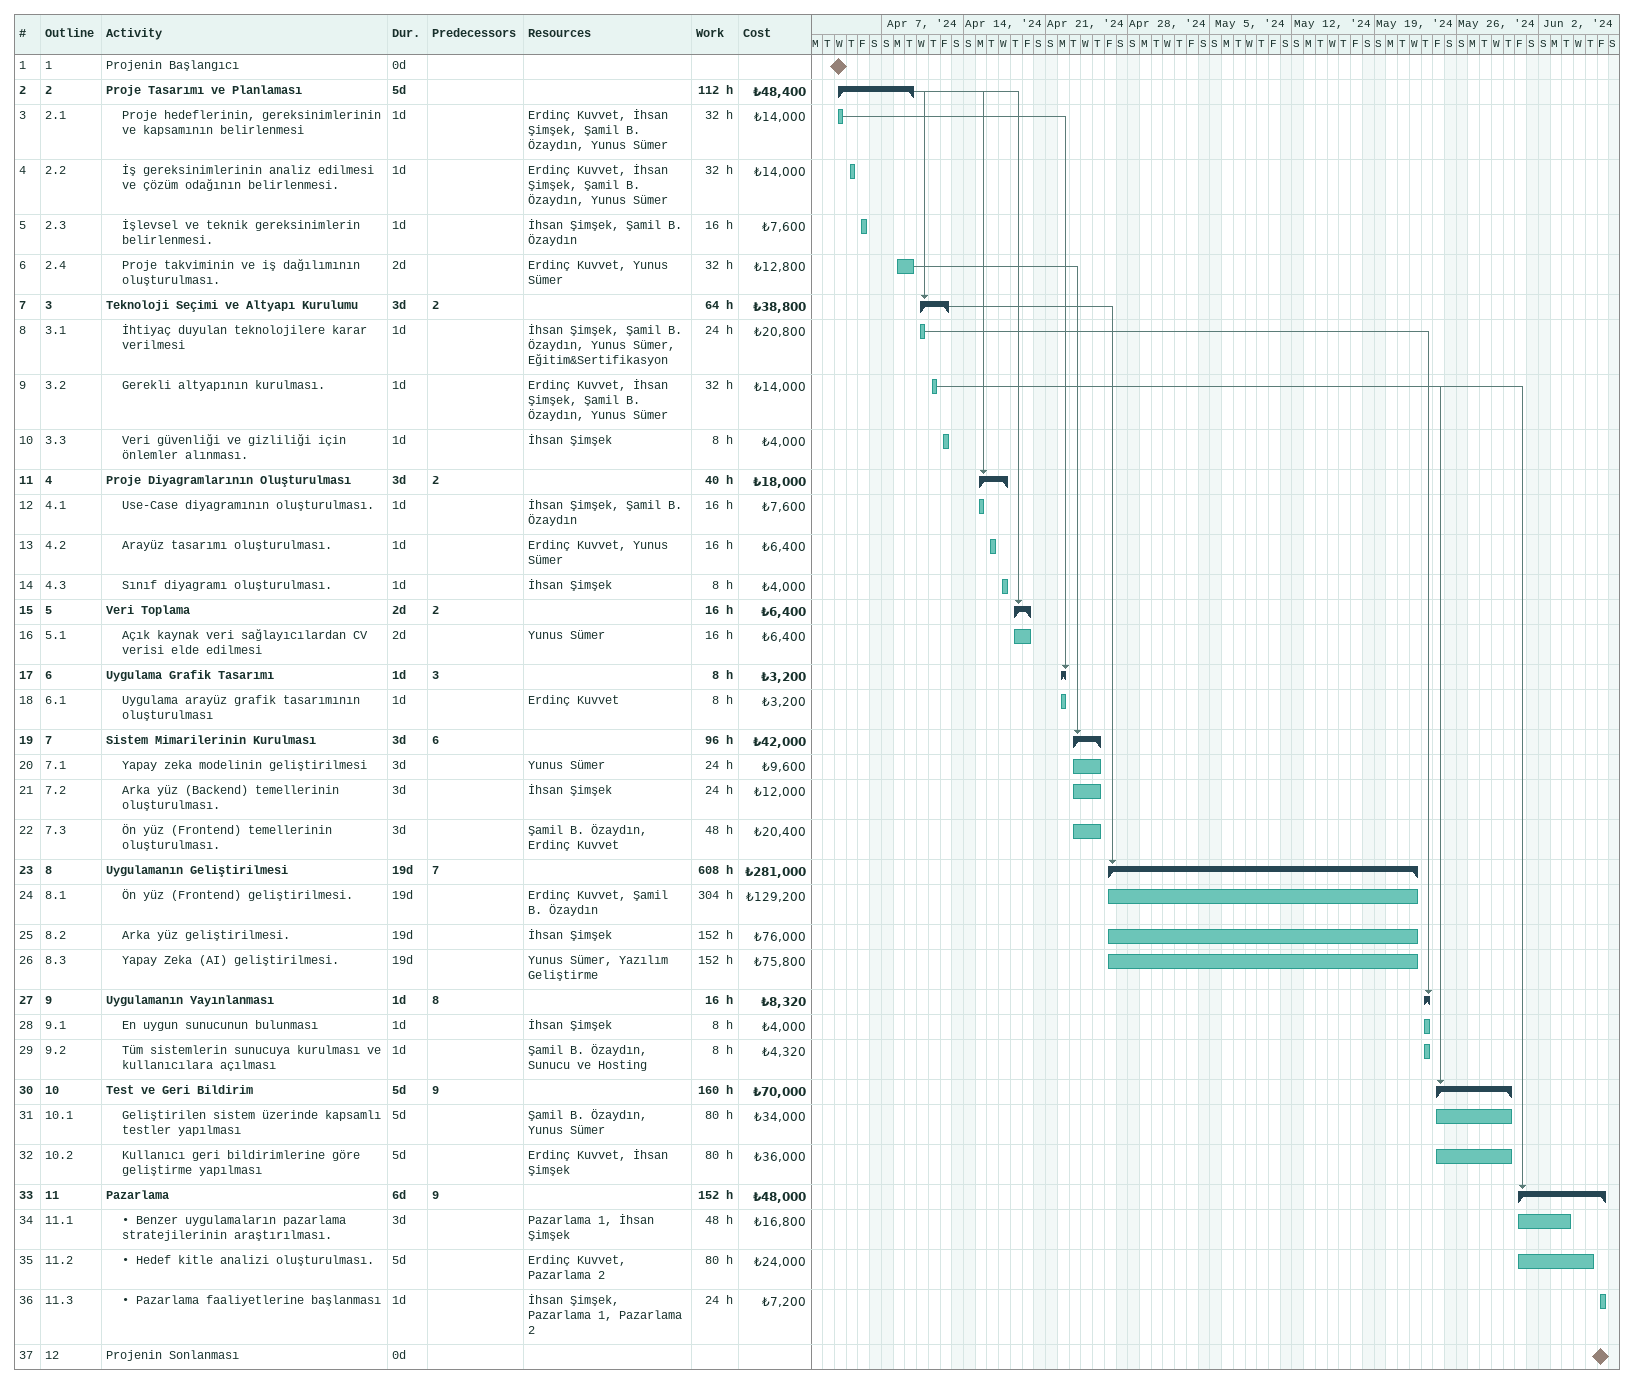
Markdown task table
| ID | WBS | Task | Duration | Start | Finish | Predecessors | Resources | Work (h) | Cost (₺) |
|---|---|---|---|---|---|---|---|---|---|
| 1 | 1 | Projenin Başlangıcı | 0d | 2024-04-03 | 2024-04-03 |  |  |  |  |
| 2 | 2 | **Proje Tasarımı ve Planlaması** | 5d | 2024-04-03 | 2024-04-09 |  |  | 112 | 48400 |
| 3 | 2.1 | Proje hedeflerinin, gereksinimlerinin ve kapsamının belirlenmesi | 1d | 2024-04-03 | 2024-04-03 |  | Erdinç Kuvvet, İhsan Şimşek, Şamil B. Özaydın, Yunus Sümer | 32 | 14000 |
| 4 | 2.2 | İş gereksinimlerinin analiz edilmesi ve çözüm odağının belirlenmesi. | 1d | 2024-04-04 | 2024-04-04 |  | Erdinç Kuvvet, İhsan Şimşek, Şamil B. Özaydın, Yunus Sümer | 32 | 14000 |
| 5 | 2.3 | İşlevsel ve teknik gereksinimlerin belirlenmesi. | 1d | 2024-04-05 | 2024-04-05 |  | İhsan Şimşek, Şamil B. Özaydın | 16 | 7600 |
| 6 | 2.4 | Proje takviminin ve iş dağılımının oluşturulması. | 2d | 2024-04-08 | 2024-04-09 |  | Erdinç Kuvvet, Yunus Sümer | 32 | 12800 |
| 7 | 3 | **Teknoloji Seçimi ve Altyapı Kurulumu** | 3d | 2024-04-10 | 2024-04-12 | 2 |  | 64 | 38800 |
| 8 | 3.1 | İhtiyaç duyulan teknolojilere karar verilmesi | 1d | 2024-04-10 | 2024-04-10 |  | İhsan Şimşek, Şamil B. Özaydın, Yunus Sümer, Eğitim&Sertifikasyon | 24 | 20800 |
| 9 | 3.2 | Gerekli altyapının kurulması. | 1d | 2024-04-11 | 2024-04-11 |  | Erdinç Kuvvet, İhsan Şimşek, Şamil B. Özaydın, Yunus Sümer | 32 | 14000 |
| 10 | 3.3 | Veri güvenliği ve gizliliği için önlemler alınması. | 1d | 2024-04-12 | 2024-04-12 |  | İhsan Şimşek | 8 | 4000 |
| 11 | 4 | **Proje Diyagramlarının Oluşturulması** | 3d | 2024-04-15 | 2024-04-17 | 2 |  | 40 | 18000 |
| 12 | 4.1 | Use-Case diyagramının oluşturulması. | 1d | 2024-04-15 | 2024-04-15 |  | İhsan Şimşek, Şamil B. Özaydın | 16 | 7600 |
| 13 | 4.2 | Arayüz tasarımı oluşturulması. | 1d | 2024-04-16 | 2024-04-16 |  | Erdinç Kuvvet, Yunus Sümer | 16 | 6400 |
| 14 | 4.3 | Sınıf diyagramı oluşturulması. | 1d | 2024-04-17 | 2024-04-17 |  | İhsan Şimşek | 8 | 4000 |
| 15 | 5 | **Veri Toplama** | 2d | 2024-04-18 | 2024-04-19 | 2 |  | 16 | 6400 |
| 16 | 5.1 | Açık kaynak veri sağlayıcılardan CV verisi elde edilmesi | 2d | 2024-04-18 | 2024-04-19 |  | Yunus Sümer | 16 | 6400 |
| 17 | 6 | **Uygulama Grafik Tasarımı** | 1d | 2024-04-22 | 2024-04-22 | 3 |  | 8 | 3200 |
| 18 | 6.1 | Uygulama arayüz grafik tasarımının oluşturulması | 1d | 2024-04-22 | 2024-04-22 |  | Erdinç Kuvvet | 8 | 3200 |
| 19 | 7 | **Sistem Mimarilerinin Kurulması** | 3d | 2024-04-23 | 2024-04-25 | 6 |  | 96 | 42000 |
| 20 | 7.1 | Yapay zeka modelinin geliştirilmesi | 3d | 2024-04-23 | 2024-04-25 |  | Yunus Sümer | 24 | 9600 |
| 21 | 7.2 | Arka yüz (Backend) temellerinin oluşturulması. | 3d | 2024-04-23 | 2024-04-25 |  | İhsan Şimşek | 24 | 12000 |
| 22 | 7.3 | Ön yüz (Frontend) temellerinin oluşturulması. | 3d | 2024-04-23 | 2024-04-25 |  | Şamil B. Özaydın, Erdinç Kuvvet | 48 | 20400 |
| 23 | 8 | **Uygulamanın Geliştirilmesi** | 19d | 2024-04-26 | 2024-05-22 | 7 |  | 608 | 281000 |
| 24 | 8.1 | Ön yüz (Frontend) geliştirilmesi. | 19d | 2024-04-26 | 2024-05-22 |  | Erdinç Kuvvet, Şamil B. Özaydın | 304 | 129200 |
| 25 | 8.2 | Arka yüz geliştirilmesi. | 19d | 2024-04-26 | 2024-05-22 |  | İhsan Şimşek | 152 | 76000 |
| 26 | 8.3 | Yapay Zeka (AI) geliştirilmesi. | 19d | 2024-04-26 | 2024-05-22 |  | Yunus Sümer, Yazılım Geliştirme | 152 | 75800 |
| 27 | 9 | **Uygulamanın Yayınlanması** | 1d | 2024-05-23 | 2024-05-23 | 8 |  | 16 | 8320 |
| 28 | 9.1 | En uygun sunucunun bulunması | 1d | 2024-05-23 | 2024-05-23 |  | İhsan Şimşek | 8 | 4000 |
| 29 | 9.2 | Tüm sistemlerin sunucuya kurulması ve kullanıcılara açılması | 1d | 2024-05-23 | 2024-05-23 |  | Şamil B. Özaydın, Sunucu ve Hosting | 8 | 4320 |
| 30 | 10 | **Test ve Geri Bildirim** | 5d | 2024-05-24 | 2024-05-30 | 9 |  | 160 | 70000 |
| 31 | 10.1 | Geliştirilen sistem üzerinde kapsamlı testler yapılması | 5d | 2024-05-24 | 2024-05-30 |  | Şamil B. Özaydın, Yunus Sümer | 80 | 34000 |
| 32 | 10.2 | Kullanıcı geri bildirimlerine göre geliştirme yapılması | 5d | 2024-05-24 | 2024-05-30 |  | Erdinç Kuvvet, İhsan Şimşek | 80 | 36000 |
| 33 | 11 | **Pazarlama** | 6d | 2024-05-31 | 2024-06-07 | 9 |  | 152 | 48000 |
| 34 | 11.1 | • Benzer uygulamaların pazarlama stratejilerinin araştırılması. | 3d | 2024-05-31 | 2024-06-04 |  | Pazarlama 1, İhsan Şimşek | 48 | 16800 |
| 35 | 11.2 | • Hedef kitle analizi oluşturulması. | 5d | 2024-05-31 | 2024-06-06 |  | Erdinç Kuvvet, Pazarlama 2 | 80 | 24000 |
| 36 | 11.3 | • Pazarlama faaliyetlerine başlanması | 1d | 2024-06-07 | 2024-06-07 |  | İhsan Şimşek, Pazarlama 1, Pazarlama 2 | 24 | 7200 |
| 37 | 12 | Projenin Sonlanması | 0d | 2024-06-07 | 2024-06-07 |  |  |  |  |
